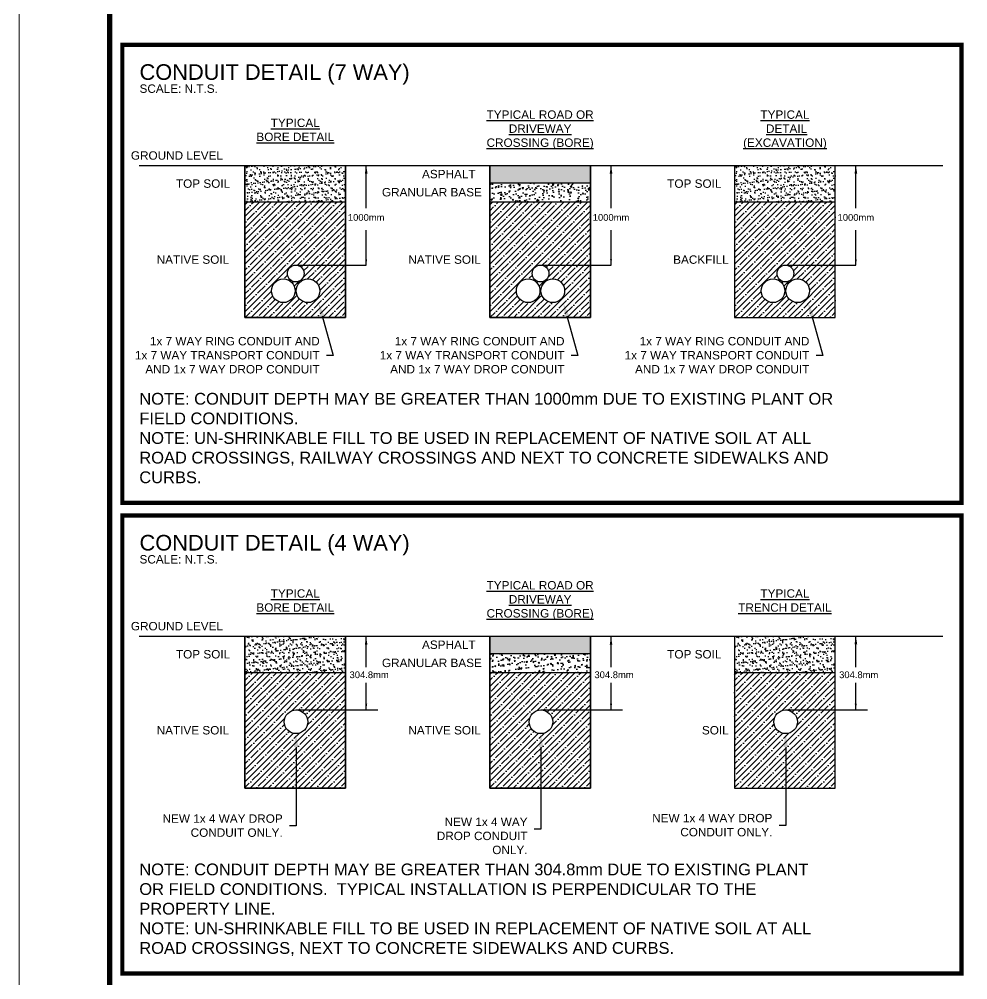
# Paper-space layout 'A-telMax Details' of a CAD drawing. Header units: metres. Extents: x 0 to 2556, y -256 to 559.
# Drawn here: x 0 to 225.5, y 134.2 to 362.6 of the extents above; entities that cross this region are included whole.
import ezdxf
from ezdxf import colors
from ezdxf.entities.mleader import LeaderData, LeaderLine
from ezdxf.enums import TextEntityAlignment as Align
from ezdxf.math import Vec2, Vec3

# ---------------------------------------------------------------- set-up
doc = ezdxf.new("R2010")
doc.units = ezdxf.units.M
doc.header["$LTSCALE"] = 10
doc.header["$MEASUREMENT"] = 0
doc.layers.add('Details Drawings', color=7, linetype='Continuous')
doc.layers.add('VIEWPORT', color=1, linetype='Continuous', lineweight=0, plot=False)
doc.styles.get("Standard").update_dxf_attribs({"font": 'arial.ttf'})
doc.styles.add('STYLE5', font='arial.ttf')

# ---------------------------------------------------------------- blocks, each defined once
blk = doc.blocks.new('*U270')
at = {"color": 7, "const_width": 1.21}
blk.add_lwpolyline([(722.05, 538.03), (21.5, 538.03), (21.5, 20.78), (842.1, 20.78), (842.1, 538.03)], dxfattribs=at)
at = {"color": 7, "const_width": 1}
blk.add_lwpolyline([(21.5, 538.03), (842.1, 538.03), (842.1, 20.78), (21.5, 20.78)], close=True, dxfattribs=at)
at = {"layer": 'VIEWPORT'}
blk.add_lwpolyline([(0, 558.8), (863.6, 558.8), (863.6, 0), (0, 0)], close=True, dxfattribs=at)
at = {"color": 7, "ltscale": 3}
for tag, p in [('KS', (737.05, 94.58)), ('ASBUILT_DATE', (797.08, 93.98)), ('DRAWN_BY', (737.05, 87.5)), ('DESIGNED_BY', (737.05, 80.54)), ('DESIGN_SCALE', (797.08, 74.11))]:
    blk.add_attdef(tag, text='', height=2, dxfattribs=at).set_placement(p, align=Align.TOP_LEFT)
blk = doc.blocks.new('dCondDetail7way')
blk.add_wipeout([(0, 108.91), (199.5, 108.91), (199.5, 0), (0, 0)])
at = {"linetype": 'Continuous'}
h = blk.add_hatch(dxfattribs=at)
h.set_pattern_fill('AR-SAND', color=256, scale=0.8)
h.set_pattern_definition([(37.5, (-265.9763, -265.6155), (-0.0503947, 1.541459), [0, -1.216, 0, -1.36, 0, -1.3]), (7.5, (-265.9763, -265.6155), (1.415821, 2.257717), [0, -0.656, 0, -1.096, 0, -0.42]), (327.5, (-266.9603, -265.6155), (2.4913135, 0.0045272), [0, -0.4, 0, -1.44, 0, -1.88]), (317.5, (-266.9603, -265.6155), (2.404901, 0.70214), [0, -0.2, 0, -0.944, 0, -1.08])])
h.paths.add_polyline_path([(53.09, 71.57), (53.09, 80.2), (29.15, 80.2), (29.15, 71.57)])
h = blk.add_hatch(dxfattribs=at)
h.set_pattern_fill('GRAVEL', color=256, scale=1.6)
h.set_pattern_definition([(228.012788, (-264.82411, -264.01554), (-12.8, -14.4), [0.2152576, -21.310541]), (184.96974, (-264.968115, -264.175535), (19.2, 1.6), [0.369389, -36.5694796]), (132.510447, (-265.33611, -264.20754), (16, -17.6), [0.260461, -25.785652]), (267.273689, (-265.960115, -264.607535), (1.6, 32), [0.336381, -33.301693]), (292.833654, (-265.976115, -264.943535), (-8, 19.2), [0.329848, -32.654997]), (357.273689, (-265.848115, -265.247535), (-32, 1.6), [0.336381, -33.301693]), (37.69424, (-265.512115, -265.263535), (-20.8, -16), [0.4448464, -44.0397577]), (72.255328, (-265.160115, -264.991535), (11.2, 35.2), [0.419981, -41.5781144]), (121.429566, (-265.032115, -264.591535), (-12.8, 20.8), [0.33752, -33.414517]), (175.236358, (-265.20811, -264.30354), (17.6, -1.6), [0.385331, -18.88122]), (222.397438, (-265.592115, -264.271535), (-19.2, -17.6), [0.498317, -49.3334]), (138.814075, (-264.37611, -264.62354), (-11.2, 9.6), [0.1700816, -16.8381517]), (171.469234, (-264.504115, -264.511535), (20.8, -3.2), [0.323579, -32.0344183]), (225, (-264.8241, -264.4635), (-2e-16, -1.6), [0.2262736, -2.036468]), (203.19859, (-264.93611, -264.27154), (8, 3.2), [0.121853, -12.063384]), (291.80141, (-265.0481, -264.31954), (-1.6, 4.8), [0.172325, -8.443939]), (30.963757, (-264.98411, -264.47954), (4.8, 3.2), [0.2798864, -9.0496366]), (161.56505, (-264.7441, -264.33554), (3.2, -1.6), [0.2023856, -4.8572587]), (16.38954, (-265.976115, -264.319535), (16, 4.8), [0.28352, -28.068552]), (70.346176, (-265.70411, -264.23954), (-6.4, -17.6), [0.2378576, -23.5478524]), (293.19859, (-264.74411, -264.01554), (-3.2, 8), [0.243704, -11.941533]), (343.61046, (-264.648115, -264.239535), (-16, 4.8), [0.28352, -28.068552]), (339.443955, (-265.97611, -265.31154), (-8, 3.2), [0.273408, -13.396998]), (294.77514, (-265.72011, -265.40754), (-8, 17.6), [0.229085, -22.679429]), (66.80141, (-264.72811, -265.61554), (3.2, 8), [0.243704, -11.941533]), (17.354025, (-264.63211, -265.39154), (-20.8, -6.4), [0.2682096, -26.552678]), (69.443955, (-265.51211, -265.61554), (-3.2, -8), [0.136704, -13.533702]), (101.30993, (-264.8241, -265.61554), (-1.6, 6.4), [0.081584, -8.076847]), (165.96376, (-264.8401, -265.53554), (4.8, -1.6), [0.329848, -6.267121]), (186.009006, (-265.160115, -265.455535), (16, 1.6), [0.30568, -30.262277]), (303.69007, (-264.9841, -264.62354), (-1.6, 3.2), [0.230755, -5.538127]), (353.157227, (-264.856115, -264.815535), (27.2, -3.2), [0.4028704, -39.8841]), (60.945396, (-264.45611, -264.86354), (-6.4, -11.2), [0.1647296, -16.3082786]), (90, (-264.3761, -264.7195), (-1.6, 1.6), [0.096, -1.504]), (120.256437, (-265.19211, -265.40754), (6.4, -11.2), [0.2222784, -22.005632]), (48.012788, (-265.30411, -265.21554), (12.8, 14.4), [0.430515, -21.0952833]), (0, (-265.0161, -264.8955), (1.6, 1.6), [0.416, -1.184]), (325.304846, (-264.60011, -264.89554), (16, -11.2), [0.2529824, -25.045239]), (254.054604, (-264.39211, -265.03954), (-1.6, -6.4), [0.232963, -11.4152126]), (207.645975, (-264.456115, -265.263535), (-30.4, -16), [0.379304, -37.5511587]), (175.426079, (-264.792115, -265.439535), (-20.8, 1.6), [0.4012784, -39.7265175])])
h.paths.add_polyline_path([(111.3, 76.1), (111.3, 80.2), (87.36, 80.2), (87.36, 76.1)])
h = blk.add_hatch(dxfattribs=at)
h.set_pattern_fill('AR-SAND', color=256, scale=0.8)
h.set_pattern_definition([(37.5, (-149.5674, -265.6155), (-0.0503947, 1.541459), [0, -1.216, 0, -1.36, 0, -1.3]), (7.5, (-149.5674, -265.6155), (1.415821, 2.257717), [0, -0.656, 0, -1.096, 0, -0.42]), (327.5, (-150.5514, -265.6155), (2.4913135, 0.0045272), [0, -0.4, 0, -1.44, 0, -1.88]), (317.5, (-150.5514, -265.6155), (2.404901, 0.70214), [0, -0.2, 0, -0.944, 0, -1.08])])
h.paths.add_polyline_path([(169.5, 71.57), (169.5, 80.2), (145.56, 80.2), (145.56, 71.57)])
h = blk.add_hatch(dxfattribs=at)
h.set_pattern_fill('AR-CONC', color=256, scale=0.4)
h.set_pattern_definition([(50, (-265.976, -265.6155), (2.869041, -0.251009), [0.3, -3.3]), (355, (-265.976, -265.6155), (-0.555005, 3.008769), [0.24, -2.64]), (100.45144, (-265.737, -265.6365), (2.314035, 2.75776), [0.25496, -2.804568]), (46.1842, (-265.976, -264.8155), (4.268965, -0.662077), [0.45, -4.95]), (96.6356, (-265.6204, -264.8707), (3.738648, 3.896474), [0.38244, -4.206855]), (351.1842, (-265.976, -264.8155), (3.738648, 3.896474), [0.36, -3.96]), (21, (-265.576, -265.0155), (2.387628, -1.610476), [0.3, -3.3]), (326, (-265.576, -265.0155), (0.973261, 2.9006), [0.24, -2.64]), (71.45144, (-265.3771, -265.1497), (3.36089, 1.290125), [0.25496, -2.804568]), (37.5, (-265.9761, -265.6155), (0.0486394, 1.3315754), [0, -2.608, 0, -2.68, 0, -2.65]), (7.5, (-265.9761, -265.6155), (1.052278, 1.577647), [0, -1.528, 0, -2.548, 0, -1.01]), (327.5, (-266.8681, -265.6155), (2.1352897, -0.0902195), [0, -1, 0, -3.12, 0, -4.14]), (317.5, (-267.2681, -265.6155), (2.332745, 0.40042), [0, -1.3, 0, -2.072, 0, -2.94])])
h.paths.add_polyline_path([(111.3, 71.57), (111.3, 76.1), (87.36, 76.1), (87.36, 71.57)])
h = blk.add_hatch(dxfattribs=at)
h.set_pattern_fill('ANSI35', color=256, scale=8)
h.set_pattern_definition([(45, (-22.1737, -422.0414), (-1.4142136, 1.4142136), []), (45, (-20.7595, -422.0414), (-1.4142136, 1.4142136), [2.5, -0.5, 0, -0.5])])
h.paths.add_polyline_path([(53.09, 71.57), (29.15, 71.57), (29.15, 44.06), (53.09, 44.06)])
h.paths.add_polyline_path([(43.22, 54.52, -1), (39.24, 54.52, -1)], flags=16)
h.paths.add_polyline_path([(41.1, 50.42, -1), (35.48, 50.42, -1)], flags=16)
h.paths.add_polyline_path([(46.96, 50.42, -1), (41.34, 50.42, -1)], flags=16)
h = blk.add_hatch(dxfattribs=at)
h.set_pattern_fill('ANSI35', color=256, scale=8)
h.set_pattern_definition([(45, (36.0306, -422.0414), (-1.4142136, 1.4142136), []), (45, (37.4448, -422.0414), (-1.4142136, 1.4142136), [2.5, -0.5, 0, -0.5])])
h.paths.add_polyline_path([(111.3, 71.57), (87.36, 71.57), (87.36, 44.06), (111.3, 44.06)])
h.paths.add_polyline_path([(101.42, 54.52, -1), (97.45, 54.52, -1)], flags=16)
h.paths.add_polyline_path([(99.3, 50.42, -1), (93.68, 50.42, -1)], flags=16)
h.paths.add_polyline_path([(105.16, 50.42, -1), (99.54, 50.42, -1)], flags=16)
h = blk.add_hatch(dxfattribs=at)
h.set_pattern_fill('ANSI35', color=256, scale=8)
h.set_pattern_definition([(45, (94.235, -422.0414), (-1.4142136, 1.4142136), []), (45, (95.6492, -422.0414), (-1.4142136, 1.4142136), [2.5, -0.5, 0, -0.5])])
h.paths.add_polyline_path([(169.5, 71.57), (145.56, 71.57), (145.56, 44.06), (169.5, 44.06)])
h.paths.add_polyline_path([(159.63, 54.52, -1), (155.65, 54.52, -1)], flags=16)
h.paths.add_polyline_path([(157.51, 50.42, -1), (151.89, 50.42, -1)], flags=16)
h.paths.add_polyline_path([(163.37, 50.42, -1), (157.74, 50.42, -1)], flags=16)
at = {"const_width": 1, "flags": 128}
blk.add_lwpolyline([(199.5, 0), (0, 0), (0, 108.91), (199.5, 108.91)], close=True, dxfattribs=at)
at = {"linetype": 'Continuous'}
for points in [[(4.05, 80.2), (195.03, 80.2)], [(53.09, 80.2), (53.09, 80.2), (53.09, 44.06), (29.15, 44.06), (29.15, 80.2)], [(29.15, 80.2), (29.15, 80.2), (29.15, 44.06), (53.09, 44.06), (53.09, 80.2)], [(57.98, 70.07), (57.98, 80.2)], [(111.3, 80.2), (111.3, 80.2), (111.3, 44.06), (87.36, 44.06), (87.36, 80.2)], [(87.36, 80.2), (87.36, 80.2), (87.36, 44.06), (111.3, 44.06), (111.3, 80.2)], [(116.19, 70.07), (116.19, 80.2)], [(145.56, 80.2), (145.56, 80.2), (145.56, 44.06), (169.5, 44.06), (169.5, 80.2)], [(174.39, 70.07), (174.39, 80.2)], [(87.3, 76.1), (111.3, 76.1)], [(29.15, 71.57), (53.09, 71.57)], [(87.36, 71.57), (111.3, 71.57)], [(87.36, 71.57), (111.3, 71.57)], [(145.56, 71.57), (169.5, 71.57)], [(57.98, 56.5), (57.98, 64.86)], [(116.19, 56.5), (116.19, 64.86)], [(174.39, 56.5), (174.39, 64.86)], [(41.2, 56.5), (57.98, 56.5)], [(99.4, 56.5), (116.19, 56.5)], [(157.61, 56.5), (174.39, 56.5)]]:
    blk.add_lwpolyline(points, dxfattribs=at)
for centre, radius in [((41.23, 54.52), 1.99), ((99.43, 54.52), 1.99), ((157.64, 54.52), 1.99), ((38.29, 50.42), 2.81), ((44.15, 50.42), 2.81), ((96.49, 50.42), 2.81), ((102.35, 50.42), 2.81), ((154.7, 50.42), 2.81), ((160.55, 50.42), 2.81)]:
    blk.add_circle(centre, radius, dxfattribs=at)
for points in [[(57.67, 78.3), (58.3, 78.3), (57.98, 80.2)], [(115.87, 78.3), (116.5, 78.3), (116.19, 80.2)], [(174.07, 78.3), (174.71, 78.3), (174.39, 80.2)], [(57.75, 57.93), (58.22, 57.93), (57.98, 56.5)], [(115.95, 57.93), (116.42, 57.93), (116.19, 56.5)], [(174.15, 57.93), (174.63, 57.93), (174.39, 56.5)]]:
    blk.add_solid(points, dxfattribs=at)
at = {"linetype": 'Continuous', "style": 'STYLE5'}
blk.add_text('CONDUIT DETAIL (7 WAY)', height=3.711, dxfattribs=at).set_placement((4.1, 104.28), align=Align.TOP_LEFT)
blk.add_text('SCALE: N.T.S.', height=2, rotation=360, dxfattribs=at).set_placement((4.1, 99.48), align=Align.TOP_LEFT)
for p in [(57.98, 67.85), (116.19, 67.85), (174.39, 67.85)]:
    blk.add_text('1000mm', height=1.6, dxfattribs=at).set_placement(p, align=Align.MIDDLE_CENTER)
for s, insert, char_height, width, attachment_point in [('\\pxqc,t2;{\\LTYPICAL\\PBORE DETAIL}', (41.12, 88.67), 2, 30.4279, 5), ('\\pxqc,t2;{\\LTYPICAL ROAD OR\\PDRIVEWAY CROSSING (BORE)}', (99.33, 88.67), 2, 30.4279, 5), ('\\pxqc,t2;{\\LTYPICAL\\P\\pq*; DETAIL\\P\\pqc;(EXCAVATION)}', (157.53, 88.67), 2, 35.3913, 5), ('\\pxqc,t2;GROUND LEVEL', (12.99, 82.57), 2, 35.3913, 5), ('\\pxqc,t2;ASPHALT', (85.96, 78.15), 2, 16.671, 6), ('\\pxqc,t2;TOP SOIL', (27.76, 75.89), 2, 17.1201, 6), ('\\pxqc,t2;TOP SOIL', (145.04, 75.89), 2, 18.1028, 6), ('\\pxqc,t2;GRANULAR BASE', (85.96, 73.84), 2, 24.7057, 6), ('\\pxqc,t2;NATIVE SOIL', (27.76, 57.82), 2, 21.9409, 6), ('\\pxqc,t2;NATIVE SOIL', (85.96, 57.82), 2, 18.6797, 6), ('\\pxt2;BACKFILL', (144.16, 57.82), 2, 20.4401, 6), ('NOTE: CONDUIT DEPTH MAY BE GREATER THAN 1000mm DUE TO EXISTING PLANT OR FIELD CONDITIONS.\\PNOTE: UN-SHRINKABLE FILL TO BE USED IN REPLACEMENT OF NATIVE SOIL AT ALL ROAD CROSSINGS, RAILWAY CROSSINGS AND NEXT TO CONCRETE SIDEWALKS AND CURBS.', (4.05, 26.14), 2.8, 164.4762, 1)]:
    blk.add_mtext(s, dxfattribs=dict(at, insert=insert, char_height=char_height, width=width, attachment_point=attachment_point))
ml = blk.add_multileader_mtext('Standard')
ml.set_content('\\A1;1x 7 WAY RING CONDUIT AND \\P1x 7 WAY TRANSPORT CONDUIT\\PAND 1x 7 WAY DROP CONDUIT ', color=256)
ml.set_leader_properties(color=256)
ml.build(insert=Vec2(0, 0))
ml.multileader.update_dxf_attribs({"text_left_attachment_type": 2, "text_right_attachment_type": 2, "dogleg_length": 1, "arrow_head_size": 3.2})
ctx = ml.context
ctx.base_point, ctx.char_height, ctx.arrow_head_size, ctx.landing_gap_size, ctx.plane_origin = Vec3(1.76, 35.03), 2, 3.2, 1.6, Vec3(59.91, 43.69)
ctx.left_attachment, ctx.right_attachment, ctx.text_align_type = 2, 2, 2
notes = []
notes.append((ctx, [(0, (1, 1, 0), (50.13, 35.03), (-1, 0), 1.6, [(0, [(46.66, 47.54)], 0, [])])]))
ctx.mtext.insert, ctx.mtext.width, ctx.mtext.alignment, ctx.mtext.flow_direction = Vec3(46.93, 39.43), 43.8959, 3, 5
ml = blk.add_multileader_mtext('Standard')
ml.set_content('\\A1;1x 7 WAY RING CONDUIT AND \\P1x 7 WAY TRANSPORT CONDUIT AND 1x 7 WAY DROP CONDUIT ', color=256)
ml.set_leader_properties(color=256)
ml.build(insert=Vec2(0, 0))
ml.multileader.update_dxf_attribs({"text_left_attachment_type": 2, "text_right_attachment_type": 2, "dogleg_length": 1, "arrow_head_size": 3.2})
ctx = ml.context
ctx.base_point, ctx.char_height, ctx.arrow_head_size, ctx.landing_gap_size, ctx.plane_origin = Vec3(59.96, 35.03), 2, 3.2, 1.6, Vec3(118.11, 43.69)
ctx.left_attachment, ctx.right_attachment, ctx.text_align_type = 2, 2, 2
notes.append((ctx, [(0, (1, 1, 0), (108.33, 35.03), (-1, 0), 1.6, [(0, [(104.86, 47.54)], 0, [])])]))
ctx.mtext.insert, ctx.mtext.width, ctx.mtext.alignment, ctx.mtext.flow_direction = Vec3(105.13, 39.43), 46.4132, 3, 5
ml = blk.add_multileader_mtext('Standard')
ml.set_content('\\A1;1x 7 WAY RING CONDUIT AND \\P1x 7 WAY TRANSPORT CONDUIT AND 1x 7 WAY DROP CONDUIT ', color=256)
ml.set_leader_properties(color=256)
ml.build(insert=Vec2(0, 0))
ml.multileader.update_dxf_attribs({"text_left_attachment_type": 2, "text_right_attachment_type": 2, "dogleg_length": 1, "arrow_head_size": 3.2})
ctx = ml.context
ctx.base_point, ctx.char_height, ctx.arrow_head_size, ctx.landing_gap_size, ctx.plane_origin = Vec3(118.17, 35.03), 2, 3.2, 1.6, Vec3(176.32, 43.69)
ctx.left_attachment, ctx.right_attachment, ctx.text_align_type = 2, 2, 2
notes.append((ctx, [(0, (1, 1, 0), (166.54, 35.03), (-1, 0), 1.6, [(0, [(163.07, 47.54)], 0, [])])]))
ctx.mtext.insert, ctx.mtext.width, ctx.mtext.alignment, ctx.mtext.flow_direction = Vec3(163.34, 39.43), 46.4132, 3, 5
for ctx, leaders in notes:
    for number, flags, end, landing, length, lines in leaders:
        leader = LeaderData()
        leader.index, (leader.has_last_leader_line, leader.has_dogleg_vector, leader.attachment_direction) = number, flags
        leader.last_leader_point, leader.dogleg_vector, leader.dogleg_length = Vec3(end), Vec3(landing), length
        for number, points, colour, breaks in lines:
            line = LeaderLine()
            line.index, line.vertices, line.color, line.breaks = number, Vec3.list(points), colors.encode_raw_color(colour), breaks
            leader.lines.append(line)
        ctx.leaders.append(leader)
blk = doc.blocks.new('dCondDetail4way')
blk.add_wipeout([(0, 108.91), (199.5, 108.91), (199.5, 0), (0, 0)])
at = {"linetype": 'Continuous'}
h = blk.add_hatch(dxfattribs=at)
h.set_pattern_fill('AR-SAND', color=256, scale=0.8)
h.set_pattern_definition([(37.5, (-265.9763, -265.6155), (-0.0503947, 1.541459), [0, -1.216, 0, -1.36, 0, -1.3]), (7.5, (-265.9763, -265.6155), (1.415821, 2.257717), [0, -0.656, 0, -1.096, 0, -0.42]), (327.5, (-266.9603, -265.6155), (2.4913135, 0.0045272), [0, -0.4, 0, -1.44, 0, -1.88]), (317.5, (-266.9603, -265.6155), (2.404901, 0.70214), [0, -0.2, 0, -0.944, 0, -1.08])])
h.paths.add_polyline_path([(53.09, 71.57), (53.09, 80.2), (29.15, 80.2), (29.15, 71.57)])
h = blk.add_hatch(dxfattribs=at)
h.set_pattern_fill('GRAVEL', color=256, scale=1.6)
h.set_pattern_definition([(228.012788, (-264.82411, -264.01554), (-12.8, -14.4), [0.2152576, -21.310541]), (184.96974, (-264.968115, -264.175535), (19.2, 1.6), [0.369389, -36.5694796]), (132.510447, (-265.33611, -264.20754), (16, -17.6), [0.260461, -25.785652]), (267.273689, (-265.960115, -264.607535), (1.6, 32), [0.336381, -33.301693]), (292.833654, (-265.976115, -264.943535), (-8, 19.2), [0.329848, -32.654997]), (357.273689, (-265.848115, -265.247535), (-32, 1.6), [0.336381, -33.301693]), (37.69424, (-265.512115, -265.263535), (-20.8, -16), [0.4448464, -44.0397577]), (72.255328, (-265.160115, -264.991535), (11.2, 35.2), [0.419981, -41.5781144]), (121.429566, (-265.032115, -264.591535), (-12.8, 20.8), [0.33752, -33.414517]), (175.236358, (-265.20811, -264.30354), (17.6, -1.6), [0.385331, -18.88122]), (222.397438, (-265.592115, -264.271535), (-19.2, -17.6), [0.498317, -49.3334]), (138.814075, (-264.37611, -264.62354), (-11.2, 9.6), [0.1700816, -16.8381517]), (171.469234, (-264.504115, -264.511535), (20.8, -3.2), [0.323579, -32.0344183]), (225, (-264.8241, -264.4635), (-2e-16, -1.6), [0.2262736, -2.036468]), (203.19859, (-264.93611, -264.27154), (8, 3.2), [0.121853, -12.063384]), (291.80141, (-265.0481, -264.31954), (-1.6, 4.8), [0.172325, -8.443939]), (30.963757, (-264.98411, -264.47954), (4.8, 3.2), [0.2798864, -9.0496366]), (161.56505, (-264.7441, -264.33554), (3.2, -1.6), [0.2023856, -4.8572587]), (16.38954, (-265.976115, -264.319535), (16, 4.8), [0.28352, -28.068552]), (70.346176, (-265.70411, -264.23954), (-6.4, -17.6), [0.2378576, -23.5478524]), (293.19859, (-264.74411, -264.01554), (-3.2, 8), [0.243704, -11.941533]), (343.61046, (-264.648115, -264.239535), (-16, 4.8), [0.28352, -28.068552]), (339.443955, (-265.97611, -265.31154), (-8, 3.2), [0.273408, -13.396998]), (294.77514, (-265.72011, -265.40754), (-8, 17.6), [0.229085, -22.679429]), (66.80141, (-264.72811, -265.61554), (3.2, 8), [0.243704, -11.941533]), (17.354025, (-264.63211, -265.39154), (-20.8, -6.4), [0.2682096, -26.552678]), (69.443955, (-265.51211, -265.61554), (-3.2, -8), [0.136704, -13.533702]), (101.30993, (-264.8241, -265.61554), (-1.6, 6.4), [0.081584, -8.076847]), (165.96376, (-264.8401, -265.53554), (4.8, -1.6), [0.329848, -6.267121]), (186.009006, (-265.160115, -265.455535), (16, 1.6), [0.30568, -30.262277]), (303.69007, (-264.9841, -264.62354), (-1.6, 3.2), [0.230755, -5.538127]), (353.157227, (-264.856115, -264.815535), (27.2, -3.2), [0.4028704, -39.8841]), (60.945396, (-264.45611, -264.86354), (-6.4, -11.2), [0.1647296, -16.3082786]), (90, (-264.3761, -264.7195), (-1.6, 1.6), [0.096, -1.504]), (120.256437, (-265.19211, -265.40754), (6.4, -11.2), [0.2222784, -22.005632]), (48.012788, (-265.30411, -265.21554), (12.8, 14.4), [0.430515, -21.0952833]), (0, (-265.0161, -264.8955), (1.6, 1.6), [0.416, -1.184]), (325.304846, (-264.60011, -264.89554), (16, -11.2), [0.2529824, -25.045239]), (254.054604, (-264.39211, -265.03954), (-1.6, -6.4), [0.232963, -11.4152126]), (207.645975, (-264.456115, -265.263535), (-30.4, -16), [0.379304, -37.5511587]), (175.426079, (-264.792115, -265.439535), (-20.8, 1.6), [0.4012784, -39.7265175])])
h.paths.add_polyline_path([(111.3, 76.1), (111.3, 80.2), (87.36, 80.2), (87.36, 76.1)])
h = blk.add_hatch(dxfattribs=at)
h.set_pattern_fill('AR-SAND', color=256, scale=0.8)
h.set_pattern_definition([(37.5, (-149.5674, -265.6155), (-0.0503947, 1.541459), [0, -1.216, 0, -1.36, 0, -1.3]), (7.5, (-149.5674, -265.6155), (1.415821, 2.257717), [0, -0.656, 0, -1.096, 0, -0.42]), (327.5, (-150.5514, -265.6155), (2.4913135, 0.0045272), [0, -0.4, 0, -1.44, 0, -1.88]), (317.5, (-150.5514, -265.6155), (2.404901, 0.70214), [0, -0.2, 0, -0.944, 0, -1.08])])
h.paths.add_polyline_path([(169.5, 71.57), (169.5, 80.2), (145.56, 80.2), (145.56, 71.57)])
h = blk.add_hatch(dxfattribs=at)
h.set_pattern_fill('AR-CONC', color=256, scale=0.4)
h.set_pattern_definition([(50, (-265.976, -265.6155), (2.869041, -0.251009), [0.3, -3.3]), (355, (-265.976, -265.6155), (-0.555005, 3.008769), [0.24, -2.64]), (100.45144, (-265.737, -265.6365), (2.314035, 2.75776), [0.25496, -2.804568]), (46.1842, (-265.976, -264.8155), (4.268965, -0.662077), [0.45, -4.95]), (96.6356, (-265.6204, -264.8707), (3.738648, 3.896474), [0.38244, -4.206855]), (351.1842, (-265.976, -264.8155), (3.738648, 3.896474), [0.36, -3.96]), (21, (-265.576, -265.0155), (2.387628, -1.610476), [0.3, -3.3]), (326, (-265.576, -265.0155), (0.973261, 2.9006), [0.24, -2.64]), (71.45144, (-265.3771, -265.1497), (3.36089, 1.290125), [0.25496, -2.804568]), (37.5, (-265.9761, -265.6155), (0.0486394, 1.3315754), [0, -2.608, 0, -2.68, 0, -2.65]), (7.5, (-265.9761, -265.6155), (1.052278, 1.577647), [0, -1.528, 0, -2.548, 0, -1.01]), (327.5, (-266.8681, -265.6155), (2.1352897, -0.0902195), [0, -1, 0, -3.12, 0, -4.14]), (317.5, (-267.2681, -265.6155), (2.332745, 0.40042), [0, -1.3, 0, -2.072, 0, -2.94])])
h.paths.add_polyline_path([(111.3, 71.57), (111.3, 76.1), (87.36, 76.1), (87.36, 71.57)])
h = blk.add_hatch(dxfattribs=at)
h.set_pattern_fill('ANSI35', color=256, scale=8)
h.set_pattern_definition([(45, (-265.9761, -265.6155), (-1.4142136, 1.4142136), []), (45, (-264.562, -265.6155), (-1.4142136, 1.4142136), [2.5, -0.5, 0, -0.5])])
edge = h.paths.add_edge_path(flags=16)
edge.add_arc((44.13, 50.42), 0.0319, 0, 360)
edge = h.paths.add_edge_path(flags=16)
edge.add_arc((41.31, 59.84), 2.84, 0, 360)
h.paths.add_polyline_path([(53, 71.65), (29.06, 71.57), (29.15, 43.98), (53.09, 44.06)])
h = blk.add_hatch(dxfattribs=at)
h.set_pattern_fill('ANSI35', color=256, scale=8)
h.set_pattern_definition([(45, (-207.7718, -265.6155), (-1.4142136, 1.4142136), []), (45, (-206.3576, -265.6155), (-1.4142136, 1.4142136), [2.5, -0.5, 0, -0.5])])
edge = h.paths.add_edge_path(flags=16)
edge.add_arc((102.33, 50.42), 0.0939, 0, 360)
edge = h.paths.add_edge_path(flags=16)
edge.add_arc((99.52, 59.84), 2.84, 0, 360)
h.paths.add_polyline_path([(111.2, 71.65), (87.26, 71.57), (87.36, 43.98), (111.3, 44.06)])
h = blk.add_hatch(dxfattribs=at)
h.set_pattern_fill('ANSI35', color=256, scale=8)
h.set_pattern_definition([(45, (-149.5674, -265.6155), (-1.4142136, 1.4142136), []), (45, (-148.1532, -265.6155), (-1.4142136, 1.4142136), [2.5, -0.5, 0, -0.5])])
edge = h.paths.add_edge_path(flags=16)
edge.add_arc((160.54, 50.42), 0.168, 0, 360)
edge = h.paths.add_edge_path(flags=16)
edge.add_arc((157.69, 59.84), 2.9, 0, 360)
h.paths.add_polyline_path([(169.41, 71.65), (145.47, 71.57), (145.56, 43.98), (169.5, 44.06)])
at = {"const_width": 1, "flags": 128}
blk.add_lwpolyline([(199.5, 0), (0, 0), (0, 108.91), (199.5, 108.91)], close=True, dxfattribs=at)
at = {"linetype": 'Continuous'}
for points in [[(4.05, 80.2), (195.03, 80.2)], [(53.09, 80.2), (53.09, 80.2), (53.09, 44.06), (29.15, 44.06), (29.15, 80.2)], [(29.15, 80.2), (29.15, 80.2), (29.15, 44.06), (53.09, 44.06), (53.09, 80.2)], [(57.98, 72.83), (57.98, 80.05)], [(111.3, 80.2), (111.3, 80.2), (111.3, 44.06), (87.36, 44.06), (87.36, 80.2)], [(87.36, 80.2), (87.36, 80.2), (87.36, 44.06), (111.3, 44.06), (111.3, 80.2)], [(116.19, 72.83), (116.19, 80.05)], [(145.56, 80.2), (145.56, 80.2), (145.56, 44.06), (169.5, 44.06), (169.5, 80.2)], [(174.36, 72.83), (174.36, 80.05)], [(87.3, 76.1), (111.3, 76.1)], [(29.15, 71.57), (53.09, 71.57)], [(87.36, 71.57), (111.3, 71.57)], [(87.36, 71.57), (111.3, 71.57)], [(145.56, 71.57), (169.5, 71.57)], [(57.98, 62.7), (57.98, 69.07)], [(116.19, 62.7), (116.19, 69.07)], [(174.36, 62.7), (174.36, 69.07)], [(41.26, 62.7), (60.73, 62.7)], [(99.47, 62.7), (118.94, 62.7)], [(157.64, 62.7), (177.12, 62.7)]]:
    blk.add_lwpolyline(points, dxfattribs=at)
for centre in [(41.31, 59.84), (99.52, 59.84), (157.69, 59.84)]:
    blk.add_circle(centre, 2.81, dxfattribs=at)
for points in [[(57.66, 78.15), (58.29, 78.15), (57.98, 80.05)], [(115.87, 78.15), (116.5, 78.15), (116.19, 80.05)], [(174.07, 78.3), (174.71, 78.3), (174.39, 80.2)], [(57.74, 64.12), (58.22, 64.12), (57.98, 62.7)], [(115.95, 64.12), (116.42, 64.12), (116.19, 62.7)], [(174.12, 64.12), (174.6, 64.12), (174.36, 62.7)]]:
    blk.add_solid(points, dxfattribs=at)
at = {"linetype": 'Continuous', "style": 'STYLE5'}
blk.add_text('CONDUIT DETAIL (4 WAY)', height=3.711, dxfattribs=at).set_placement((4.1, 104.28), align=Align.TOP_LEFT)
blk.add_text('SCALE: N.T.S.', height=2, rotation=360, dxfattribs=at).set_placement((4.1, 99.48), align=Align.TOP_LEFT)
for p in [(58.69, 71.02), (116.9, 71.02), (175.07, 71.02)]:
    blk.add_text('304.8mm', height=1.6, dxfattribs=at).set_placement(p, align=Align.MIDDLE_CENTER)
for s, insert, char_height, width, attachment_point in [('\\pxqc,t2;{\\LTYPICAL\\PBORE DETAIL}', (41.12, 88.67), 2, 30.4279, 5), ('\\pxqc,t2;{\\LTYPICAL ROAD OR\\PDRIVEWAY CROSSING (BORE)}', (99.33, 88.67), 2, 30.4279, 5), ('\\pxqc,t2;{\\LTYPICAL\\PTRENCH DETAIL}', (157.53, 88.67), 2, 35.3913, 5), ('\\pxqc,t2;GROUND LEVEL', (12.99, 82.57), 2, 35.3913, 5), ('\\pxqc,t2;ASPHALT', (85.96, 78.15), 2, 16.671, 6), ('\\pxqc,t2;TOP SOIL', (27.76, 75.89), 2, 17.1201, 6), ('\\pxqc,t2;TOP SOIL', (145.04, 75.89), 2, 18.1028, 6), ('\\pxqc,t2;GRANULAR BASE', (85.96, 73.84), 2, 24.7057, 6), ('\\pxqc,t2;NATIVE SOIL', (27.76, 57.82), 2, 21.9409, 6), ('\\pxqc,t2;NATIVE SOIL', (85.96, 57.82), 2, 18.6797, 6), ('\\pxt2;SOIL', (144.16, 57.82), 2, 20.4401, 6), ('NOTE: CONDUIT DEPTH MAY BE GREATER THAN 304.8mm DUE TO EXISTING PLANT OR FIELD CONDITIONS.  TYPICAL INSTALLATION IS PERPENDICULAR TO THE PROPERTY LINE.\\PNOTE: UN-SHRINKABLE FILL TO BE USED IN REPLACEMENT OF NATIVE SOIL AT ALL ROAD CROSSINGS, NEXT TO CONCRETE SIDEWALKS AND CURBS.', (4.05, 26.14), 2.8, 164.4762, 1)]:
    blk.add_mtext(s, dxfattribs=dict(at, insert=insert, char_height=char_height, width=width, attachment_point=attachment_point))
ml = blk.add_multileader_mtext('Standard')
ml.set_content('\\A1;NEW 1x 4 WAY DROP CONDUIT ONLY.', color=256)
ml.set_leader_properties(color=256)
ml.build(insert=Vec2(0, 0))
ml.multileader.update_dxf_attribs({"text_left_attachment_type": 2, "text_right_attachment_type": 2, "dogleg_length": 1, "arrow_head_size": 3.2})
ctx = ml.context
ctx.base_point, ctx.char_height, ctx.arrow_head_size, ctx.landing_gap_size, ctx.plane_origin = Vec3(8.3, 35.11), 2, 3.2, 1.6, Vec3(51.11, 43.77)
ctx.left_attachment, ctx.right_attachment, ctx.text_align_type = 2, 2, 2
notes = []
notes.append((ctx, [(0, (1, 1, 0), (41.34, 35.11), (-1, 0), 1.6, [(0, [(41.31, 57.03)], 0, [])])]))
ctx.mtext.insert, ctx.mtext.width, ctx.mtext.defined_height, ctx.mtext.alignment, ctx.mtext.flow_direction = Vec3(38.14, 37.83), 29.9431, 8.79, 3, 5
ml = blk.add_multileader_mtext('Standard')
ml.set_content('\\A1;NEW 1x 4 WAY DROP CONDUIT ONLY.', color=256)
ml.set_leader_properties(color=256)
ml.build(insert=Vec2(0, 0))
ml.multileader.update_dxf_attribs({"text_left_attachment_type": 2, "text_right_attachment_type": 2, "dogleg_length": 1, "arrow_head_size": 3.2})
ctx = ml.context
ctx.base_point, ctx.char_height, ctx.arrow_head_size, ctx.landing_gap_size, ctx.plane_origin = Vec3(66.51, 34.33), 2, 3.2, 1.6, Vec3(109.32, 43.77)
ctx.left_attachment, ctx.right_attachment, ctx.text_align_type = 2, 2, 2
notes.append((ctx, [(0, (1, 1, 0), (99.54, 34.33), (-1, 0), 1.6, [(0, [(99.52, 57.03)], 0, [])])]))
ctx.mtext.insert, ctx.mtext.width, ctx.mtext.alignment, ctx.mtext.flow_direction = Vec3(96.34, 37.05), 28.4724, 3, 5
ml = blk.add_multileader_mtext('Standard')
ml.set_content('\\A1;NEW 1x 4 WAY DROP CONDUIT ONLY.', color=256)
ml.set_leader_properties(color=256)
ml.build(insert=Vec2(0, 0))
ml.multileader.update_dxf_attribs({"text_left_attachment_type": 2, "text_right_attachment_type": 2, "dogleg_length": 1, "arrow_head_size": 3.2})
ctx = ml.context
ctx.base_point, ctx.char_height, ctx.arrow_head_size, ctx.landing_gap_size, ctx.plane_origin = Vec3(124.71, 35.22), 2, 3.2, 1.6, Vec3(167.52, 43.77)
ctx.left_attachment, ctx.right_attachment, ctx.text_align_type = 2, 2, 2
notes.append((ctx, [(0, (1, 1, 0), (157.74, 35.22), (-1, 0), 1.6, [(0, [(157.7, 57.03)], 0, [])])]))
ctx.mtext.insert, ctx.mtext.width, ctx.mtext.alignment, ctx.mtext.flow_direction = Vec3(154.54, 37.94), 29.3662, 3, 5
for ctx, leaders in notes:
    for number, flags, end, landing, length, lines in leaders:
        leader = LeaderData()
        leader.index, (leader.has_last_leader_line, leader.has_dogleg_vector, leader.attachment_direction) = number, flags
        leader.last_leader_point, leader.dogleg_vector, leader.dogleg_length = Vec3(end), Vec3(landing), length
        for number, points, colour, breaks in lines:
            line = LeaderLine()
            line.index, line.vertices, line.color, line.breaks = number, Vec3.list(points), colors.encode_raw_color(colour), breaks
            leader.lines.append(line)
        ctx.leaders.append(leader)

psp = doc.layouts.new('A-telMax Details')

# ---------------------------------------------------------------- block references
at = {"layer": 'Details Drawings'}
for name, p in [('dCondDetail7way', (24.5, 247.59)), ('dCondDetail4way', (24.5, 135.68))]:
    psp.add_blockref(name, p, dxfattribs=at)

# ---------------------------------------------------------------- next in the draw order: block references
at = {"color": 7}
psp.add_blockref('*U270', (0, 0), dxfattribs=at)

doc.saveas('drawing.dxf')
